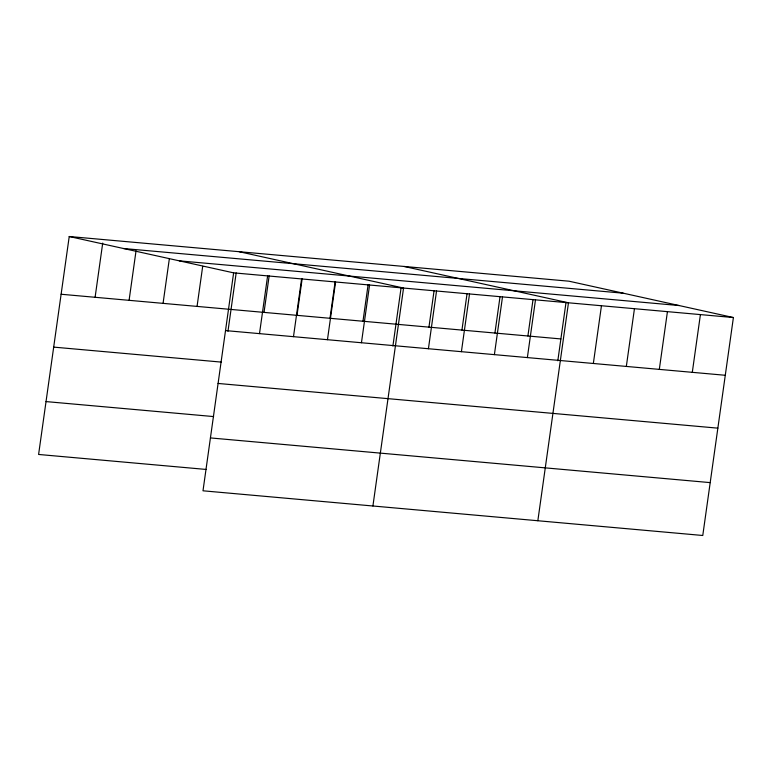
<?xml version="1.0" encoding="UTF-8"?>
<svg xmlns="http://www.w3.org/2000/svg" width="772" height="772" viewBox="0 0 772 772"><rect width="100%" height="100%" fill="white"/><g stroke="black" fill="none" stroke-linecap="round" stroke-linejoin="round"><path stroke-width="1.16" d="M69.229 236.512L233.626 272.854L202.997 490.799L702.771 535.488L733.4 317.543L569.003 281.201L69.229 236.512L38.6 454.457L206.182 469.444M95.101 297.288L102.715 243.083M129.088 300.327L136.036 250.832M163.066 303.357L169.367 258.591M197.053 306.397L202.689 266.34M227.972 331.275L236.174 272.912M259.498 333.629L267.614 275.893M264.024 312.39L269.158 275.865M293.485 336.669L301.591 278.933M297.008 315.343L302.142 278.817M329.991 318.286L335.125 281.761M327.463 339.699L335.579 281.973M362.975 321.239L368.109 284.714M361.45 342.739L369.566 285.013M392.9 346.03L401.102 287.666M372.915 505.998L403.553 288.053L239.156 251.711M428.952 327.135L434.086 290.61M428.421 348.732L436.537 290.996M461.936 330.088L467.07 293.563M461.405 351.685L469.521 293.949M494.92 333.041L500.053 296.516M494.389 354.628L502.504 296.892M527.903 335.984L533.037 299.459M527.372 357.581L535.488 299.845M557.818 360.775L566.021 302.412M537.843 520.743L568.472 302.798L404.074 266.456M593.35 363.477L601.456 305.741M626.333 366.43L634.449 308.694M659.317 369.383L667.433 311.647M692.301 372.326L700.416 314.59M123.481 248.507L623.255 293.196M179.374 260.859L679.148 305.548M233.626 272.854L733.4 317.543M61.113 294.248L560.887 338.937M225.511 330.59L725.284 375.279M53.683 347.111L221.265 362.097M218.08 383.452L717.854 428.151M46.031 401.585L213.612 416.571M210.428 437.927L710.201 482.616"/></g></svg>
